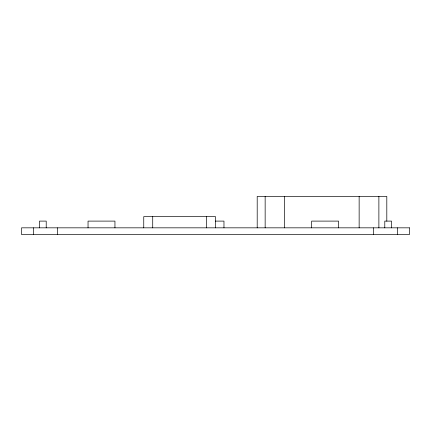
<?xml version="1.0" encoding="UTF-8"?>
<svg xmlns="http://www.w3.org/2000/svg" width="431" height="431" viewBox="0 0 431 431"><rect width="100%" height="100%" fill="white"/><g stroke="black" fill="none" stroke-linecap="round" stroke-linejoin="round"><path stroke-width="0.65" d="M215.398 221.103L223.969 221.103L223.969 227.832M397.565 227.832L397.565 234.561M391.515 227.832L391.515 221.103L384.786 221.103L384.786 227.832M386.806 221.151L386.806 196.439L257.199 196.439L257.199 227.832M378.881 196.439L378.881 227.832M373.575 227.832L373.575 234.561M359.142 196.439L359.142 227.832M338.556 227.832L338.556 221.103L311.651 221.103L311.651 227.832M284.627 196.439L284.627 227.832M265.151 196.439L265.151 227.832M215.5 227.832L215.5 216.621L143.749 216.621L143.749 227.832M206.53 216.621L206.53 227.832M152.719 216.621L152.719 227.832M114.948 227.832L114.948 221.103L88.043 221.103L88.043 227.832M57.425 227.832L57.425 234.561M46.214 227.832L46.214 221.103L39.485 221.103L39.485 227.832M33.435 227.832L33.435 234.561M409.45 227.832L21.55 227.832L21.55 234.561L409.45 234.561L409.45 227.832"/></g></svg>
